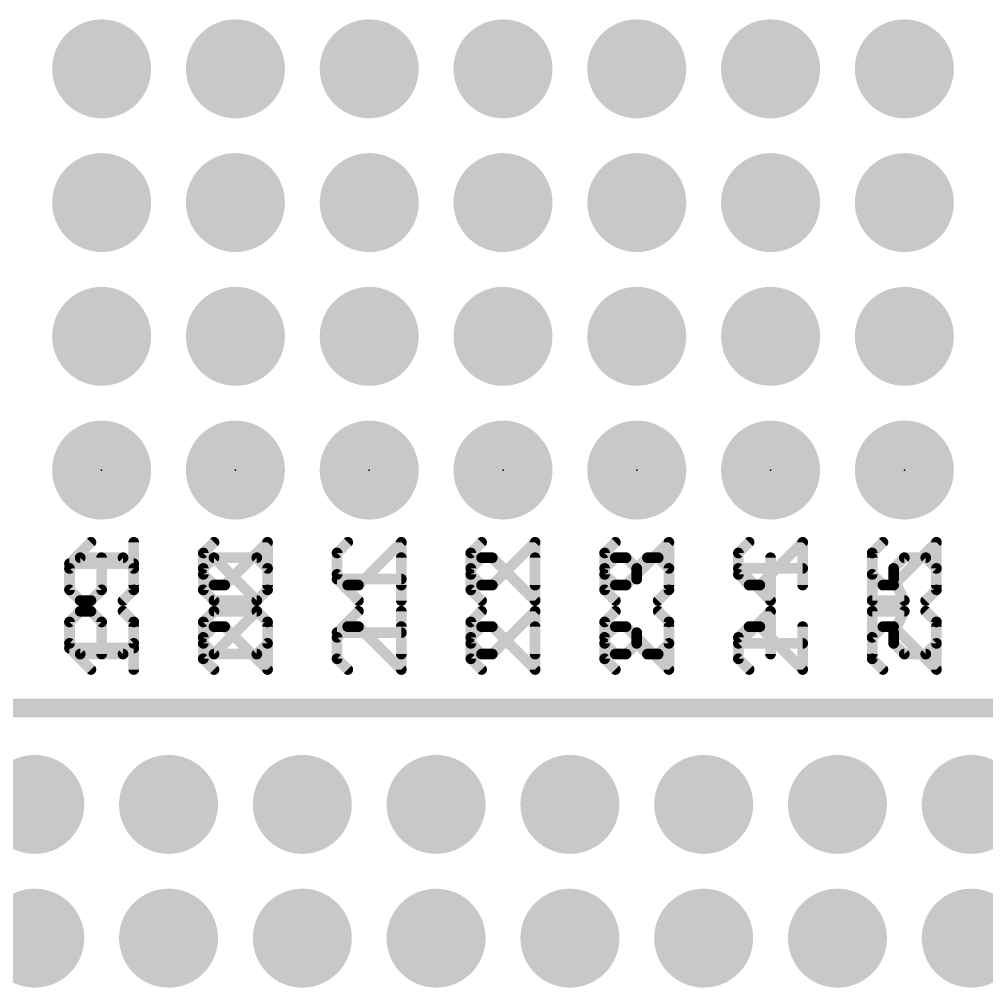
# Model space of a CAD drawing. Extents: x 0 to 108, y -11 to 121.
# Drawn here: x 46.7 to 65.06, y 28.27 to 46.66 of the extents above; entities that cross this region are included whole.
import ezdxf

# ---------------------------------------------------------------- set-up
doc = ezdxf.new("R2010")
doc.units = 0
for name, color, linetype in [('1', 12, 'CONTINUOUS'), ('17', 110, 'CONTINUOUS'), ('21', 41, 'CONTINUOUS'), ('22', 40, 'CONTINUOUS'), ('23', 53, 'CONTINUOUS'), ('51', 53, 'CONTINUOUS')]:
    doc.layers.add(name, color=color, linetype=linetype)

# ---------------------------------------------------------------- blocks, each defined once
blk = doc.blocks.new('RECT')
blk.add_solid([(-0.5, -0.5), (0.5, -0.5), (-0.5, 0.5), (0.5, 0.5)])
blk = doc.blocks.new('ROUNDP')
at = {"const_width": 0.5}
blk.add_lwpolyline([(0, -0.25, 1), (0, 0.25, 1), (0, -0.25)], format="xyb", dxfattribs=at)

msp = doc.modelspace()

# ---------------------------------------------------------------- linework, layer by layer
at = {"layer": '1', "const_width": 0.254}
msp.add_lwpolyline([(85.09, 33.528), (0, 33.528)], dxfattribs=at)
at = {"layer": '21', "const_width": 0.2032}
for points in [[(47.8527, 36.4354), (47.6494, 36.232)], [(48.6662, 36.4354), (47.8527, 36.4354)], [(48.2595, 35.8252), (48.2595, 36.4354)], [(48.8696, 36.232), (48.6662, 36.4354)], [(50.1894, 36.232), (50.3927, 36.4354)], [(50.3927, 36.4354), (51.2062, 36.4354)], [(51.2062, 35.6219), (50.3927, 36.4354)], [(51.2062, 36.4354), (51.4096, 36.232)], [(53.9496, 35.6219), (53.9496, 36.4354)], [(55.4727, 36.4354), (55.2694, 36.232)], [(55.6761, 36.4354), (55.4727, 36.4354)], [(56.4896, 35.6219), (55.6761, 36.4354)], [(56.4896, 36.4354), (56.4896, 35.6219)], [(57.8094, 36.232), (58.0127, 36.4354)], [(58.0127, 36.4354), (58.2161, 36.4354)], [(58.2161, 36.4354), (58.4195, 36.232)], [(58.4195, 36.232), (58.6229, 36.4354)], [(58.6229, 36.4354), (58.8262, 36.4354)], [(58.8262, 36.4354), (59.0296, 36.232)], [(60.9595, 35.6219), (60.9595, 36.4354)], [(62.8894, 36.4354), (62.8894, 35.6219)], [(63.2961, 36.232), (63.4995, 36.4354)], [(63.4995, 36.4354), (63.9062, 36.4354)], [(63.9062, 36.4354), (64.1096, 36.232)], [(47.6494, 36.232), (47.6494, 35.8252)], [(48.8696, 35.8252), (48.8696, 36.232)], [(50.1894, 35.8252), (50.1894, 36.232)], [(51.4096, 36.232), (51.4096, 35.8252)], [(55.2694, 36.232), (55.2694, 35.8252)], [(57.8094, 35.8252), (57.8094, 36.232)], [(58.4195, 36.232), (58.4195, 36.0286)], [(59.0296, 36.232), (59.0296, 35.8252)], [(61.5696, 36.232), (60.3494, 36.232)], [(60.3494, 36.232), (60.9595, 35.6219)], [(63.2961, 36.0286), (63.2961, 36.232)], [(64.1096, 36.232), (64.1096, 35.8252)], [(53.1361, 35.6219), (52.7294, 36.0286)], [(52.7294, 36.0286), (53.9496, 36.0286)], [(63.4995, 35.6219), (63.2961, 36.0286)], [(47.6494, 35.8252), (47.8527, 35.6219)], [(48.0561, 35.6219), (48.2595, 35.8252)], [(48.6662, 35.6219), (48.8696, 35.8252)], [(50.3927, 35.6219), (50.1894, 35.8252)], [(51.4096, 35.8252), (51.2062, 35.6219)], [(55.2694, 35.8252), (55.4727, 35.6219)], [(58.0127, 35.6219), (57.8094, 35.8252)], [(59.0296, 35.8252), (58.8262, 35.6219)], [(64.1096, 35.8252), (63.9062, 35.6219)], [(47.8527, 35.6219), (48.0561, 35.6219)], [(51.2062, 35.6219), (50.3927, 35.6219)], [(62.8894, 35.6219), (63.4995, 35.6219)], [(48.8696, 34.3121), (48.8696, 35.1256)], [(50.3927, 35.1256), (50.1894, 34.9223)], [(50.5961, 35.1256), (50.3927, 35.1256)], [(51.4096, 34.3121), (50.5961, 35.1256)], [(51.4096, 35.1256), (51.4096, 34.3121)], [(52.9327, 35.1256), (52.7294, 34.9223)], [(53.1361, 35.1256), (52.9327, 35.1256)], [(53.9496, 34.3121), (53.1361, 35.1256)], [(53.9496, 35.1256), (53.9496, 34.3121)], [(55.4727, 35.1256), (55.2694, 34.9223)], [(55.6761, 35.1256), (55.4727, 35.1256)], [(56.4896, 34.3121), (55.6761, 35.1256)], [(56.4896, 35.1256), (56.4896, 34.3121)], [(58.0127, 35.1256), (57.8094, 34.9223)], [(58.2161, 35.1256), (58.0127, 35.1256)], [(59.0296, 34.3121), (58.2161, 35.1256)], [(59.0296, 35.1256), (59.0296, 34.3121)], [(60.5527, 35.1256), (60.3494, 34.9223)], [(60.7561, 35.1256), (60.5527, 35.1256)], [(61.5696, 34.3121), (60.7561, 35.1256)], [(61.5696, 35.1256), (61.5696, 34.3121)], [(63.0927, 35.1256), (62.8894, 34.9223)], [(63.2961, 35.1256), (63.0927, 35.1256)], [(64.1096, 34.3121), (63.2961, 35.1256)], [(64.1096, 35.1256), (64.1096, 34.3121)], [(50.1894, 34.9223), (50.1894, 34.5155)], [(52.7294, 34.9223), (52.7294, 34.5155)], [(55.2694, 34.9223), (55.2694, 34.5155)], [(57.8094, 34.9223), (57.8094, 34.5155)], [(60.3494, 34.9223), (60.3494, 34.5155)], [(62.8894, 34.9223), (62.8894, 34.5155)], [(48.0561, 34.3121), (47.6494, 34.7189)], [(47.6494, 34.7189), (48.8696, 34.7189)], [(50.1894, 34.5155), (50.3927, 34.3121)], [(52.7294, 34.5155), (52.9327, 34.3121)], [(55.2694, 34.5155), (55.4727, 34.3121)], [(57.8094, 34.5155), (58.0127, 34.3121)], [(60.3494, 34.5155), (60.5527, 34.3121)], [(62.8894, 34.5155), (63.0927, 34.3121)], [(78.74, 33.655), (2.54, 33.655)]]:
    msp.add_lwpolyline(points, dxfattribs=at)
at = {"layer": '21', "const_width": 0.1016}
for points in [[(47.8527, 36.4862, 1), (47.8527, 36.3846)], [(47.8887, 36.3994, 1), (47.8168, 36.4713)], [(48.3103, 36.4354, 1), (48.2087, 36.4354)], [(48.7021, 36.4713, 1), (48.6303, 36.3994)], [(48.6662, 36.3846, 1), (48.6662, 36.4862)], [(50.3927, 36.4862, 1), (50.3927, 36.3846)], [(50.4287, 36.4713, 1), (50.3568, 36.3994)], [(50.4287, 36.3994, 1), (50.3568, 36.4713)], [(51.2421, 36.4713, 1), (51.1703, 36.3994)], [(51.2062, 36.3846, 1), (51.2062, 36.4862)], [(54.0004, 36.4354, 1), (53.8988, 36.4354)], [(55.4727, 36.4862, 1), (55.4727, 36.3846)], [(55.5087, 36.3994, 1), (55.4368, 36.4713)], [(55.712, 36.4713, 1), (55.6402, 36.3994)], [(55.6761, 36.3846, 1), (55.6761, 36.4862)], [(56.5404, 36.4354, 1), (56.4388, 36.4354)], [(58.0127, 36.4862, 1), (58.0127, 36.3846)], [(58.0487, 36.3994, 1), (57.9768, 36.4713)], [(58.252, 36.4713, 1), (58.1802, 36.3994)], [(58.2161, 36.3846, 1), (58.2161, 36.4862)], [(58.6229, 36.4862, 1), (58.6229, 36.3846)], [(58.6588, 36.3994, 1), (58.5869, 36.4713)], [(58.8621, 36.4713, 1), (58.7903, 36.3994)], [(58.8262, 36.3846, 1), (58.8262, 36.4862)], [(61.0103, 36.4354, 1), (60.9087, 36.4354)], [(62.9402, 36.4354, 1), (62.8386, 36.4354)], [(63.4995, 36.4862, 1), (63.4995, 36.3846)], [(63.5354, 36.3994, 1), (63.4636, 36.4713)], [(63.9421, 36.4713, 1), (63.8703, 36.3994)], [(63.9062, 36.3846, 1), (63.9062, 36.4862)], [(47.6134, 36.2679, 1), (47.6853, 36.1961)], [(47.7002, 36.232, 1), (47.5986, 36.232)], [(48.9204, 36.232, 1), (48.8188, 36.232)], [(48.8337, 36.1961, 1), (48.9055, 36.2679)], [(50.1534, 36.2679, 1), (50.2253, 36.1961)], [(50.2402, 36.232, 1), (50.1386, 36.232)], [(51.4604, 36.232, 1), (51.3588, 36.232)], [(51.3737, 36.1961, 1), (51.4455, 36.2679)], [(55.2334, 36.2679, 1), (55.3053, 36.1961)], [(55.3202, 36.232, 1), (55.2186, 36.232)], [(57.7734, 36.2679, 1), (57.8453, 36.1961)], [(57.8602, 36.232, 1), (57.7586, 36.232)], [(58.4703, 36.232, 1), (58.3687, 36.232)], [(58.3836, 36.2679, 1), (58.4554, 36.1961)], [(58.3836, 36.1961, 1), (58.4554, 36.2679)], [(59.0804, 36.232, 1), (58.9788, 36.232)], [(58.9937, 36.1961, 1), (59.0655, 36.2679)], [(60.3853, 36.2679, 1), (60.3134, 36.1961)], [(60.3494, 36.2828, 1), (60.3494, 36.1812)], [(61.5696, 36.1812, 1), (61.5696, 36.2828)], [(63.3469, 36.232, 1), (63.2453, 36.232)], [(63.2602, 36.2679, 1), (63.332, 36.1961)], [(64.1604, 36.232, 1), (64.0588, 36.232)], [(64.0737, 36.1961, 1), (64.1455, 36.2679)], [(52.7653, 36.0645, 1), (52.6934, 35.9927)], [(52.7294, 36.0794, 1), (52.7294, 35.9778)], [(53.9496, 35.9778, 1), (53.9496, 36.0794)], [(58.3687, 36.0286, 1), (58.4703, 36.0286)], [(63.3415, 36.0513, 1), (63.2507, 36.0059)], [(63.2453, 36.0286, 1), (63.3469, 36.0286)], [(47.6853, 35.8612, 1), (47.6134, 35.7893)], [(47.5986, 35.8252, 1), (47.7002, 35.8252)], [(48.2087, 35.8252, 1), (48.3103, 35.8252)], [(48.2954, 35.7893, 1), (48.2236, 35.8612)], [(48.8188, 35.8252, 1), (48.9204, 35.8252)], [(48.9055, 35.7893, 1), (48.8337, 35.8612)], [(50.2253, 35.8612, 1), (50.1534, 35.7893)], [(50.1386, 35.8252, 1), (50.2402, 35.8252)], [(51.3588, 35.8252, 1), (51.4604, 35.8252)], [(51.4455, 35.7893, 1), (51.3737, 35.8612)], [(55.3053, 35.8612, 1), (55.2334, 35.7893)], [(55.2186, 35.8252, 1), (55.3202, 35.8252)], [(57.8453, 35.8612, 1), (57.7734, 35.7893)], [(57.7586, 35.8252, 1), (57.8602, 35.8252)], [(58.9788, 35.8252, 1), (59.0804, 35.8252)], [(59.0655, 35.7893, 1), (58.9937, 35.8612)], [(64.0588, 35.8252, 1), (64.1604, 35.8252)], [(64.1455, 35.7893, 1), (64.0737, 35.8612)], [(47.8527, 35.6727, 1), (47.8527, 35.5711)], [(47.8168, 35.586, 1), (47.8887, 35.6578)], [(48.0202, 35.6578, 1), (48.092, 35.586)], [(48.0561, 35.5711, 1), (48.0561, 35.6727)], [(48.6303, 35.6578, 1), (48.7021, 35.586)], [(50.3927, 35.6727, 1), (50.3927, 35.5711)], [(50.3568, 35.586, 1), (50.4287, 35.6578)], [(51.1703, 35.6578, 1), (51.2421, 35.586)], [(51.1703, 35.586, 1), (51.2421, 35.6578)], [(51.2062, 35.5711, 1), (51.2062, 35.6727)], [(53.1002, 35.586, 1), (53.172, 35.6578)], [(55.4368, 35.586, 1), (55.5087, 35.6578)], [(56.4537, 35.586, 1), (56.5255, 35.6578)], [(57.9768, 35.586, 1), (58.0487, 35.6578)], [(58.7903, 35.6578, 1), (58.8621, 35.586)], [(60.9236, 35.586, 1), (60.9954, 35.6578)], [(62.8894, 35.6727, 1), (62.8894, 35.5711)], [(63.454, 35.5992, 1), (63.5449, 35.6446)], [(63.4995, 35.5711, 1), (63.4995, 35.6727)], [(63.8703, 35.6578, 1), (63.9421, 35.586)], [(53.8988, 35.6219, 1), (54.0004, 35.6219)], [(56.4388, 35.6219, 1), (56.5404, 35.6219)], [(60.9087, 35.6219, 1), (61.0103, 35.6219)], [(62.8386, 35.6219, 1), (62.9402, 35.6219)], [(48.9204, 35.1256, 1), (48.8188, 35.1256)], [(50.3927, 35.1764, 1), (50.3927, 35.0748)], [(50.4287, 35.0897, 1), (50.3568, 35.1616)], [(50.632, 35.1616, 1), (50.5602, 35.0897)], [(50.5961, 35.0748, 1), (50.5961, 35.1764)], [(51.4604, 35.1256, 1), (51.3588, 35.1256)], [(52.9327, 35.1764, 1), (52.9327, 35.0748)], [(52.9687, 35.0897, 1), (52.8968, 35.1616)], [(53.172, 35.1616, 1), (53.1002, 35.0897)], [(53.1361, 35.0748, 1), (53.1361, 35.1764)], [(54.0004, 35.1256, 1), (53.8988, 35.1256)], [(55.4727, 35.1764, 1), (55.4727, 35.0748)], [(55.5087, 35.0897, 1), (55.4368, 35.1616)], [(55.712, 35.1616, 1), (55.6402, 35.0897)], [(55.6761, 35.0748, 1), (55.6761, 35.1764)], [(56.5404, 35.1256, 1), (56.4388, 35.1256)], [(58.0127, 35.1764, 1), (58.0127, 35.0748)], [(58.0487, 35.0897, 1), (57.9768, 35.1616)], [(58.252, 35.1616, 1), (58.1802, 35.0897)], [(58.2161, 35.0748, 1), (58.2161, 35.1764)], [(59.0804, 35.1256, 1), (58.9788, 35.1256)], [(60.5527, 35.1764, 1), (60.5527, 35.0748)], [(60.5887, 35.0897, 1), (60.5168, 35.1616)], [(60.792, 35.1616, 1), (60.7202, 35.0897)], [(60.7561, 35.0748, 1), (60.7561, 35.1764)], [(61.6204, 35.1256, 1), (61.5188, 35.1256)], [(63.0927, 35.1764, 1), (63.0927, 35.0748)], [(63.1287, 35.0897, 1), (63.0568, 35.1616)], [(63.332, 35.1616, 1), (63.2602, 35.0897)], [(63.2961, 35.0748, 1), (63.2961, 35.1764)], [(64.1604, 35.1256, 1), (64.0588, 35.1256)], [(50.1534, 34.9582, 1), (50.2253, 34.8863)], [(50.2402, 34.9223, 1), (50.1386, 34.9223)], [(52.6934, 34.9582, 1), (52.7653, 34.8863)], [(52.7802, 34.9223, 1), (52.6786, 34.9223)], [(55.2334, 34.9582, 1), (55.3053, 34.8863)], [(55.3202, 34.9223, 1), (55.2186, 34.9223)], [(57.7734, 34.9582, 1), (57.8453, 34.8863)], [(57.8602, 34.9223, 1), (57.7586, 34.9223)], [(60.3134, 34.9582, 1), (60.3853, 34.8863)], [(60.4002, 34.9223, 1), (60.2986, 34.9223)], [(62.8534, 34.9582, 1), (62.9253, 34.8863)], [(62.9402, 34.9223, 1), (62.8386, 34.9223)], [(47.6853, 34.7548, 1), (47.6134, 34.683)], [(47.6494, 34.7697, 1), (47.6494, 34.6681)], [(48.8696, 34.6681, 1), (48.8696, 34.7697)], [(50.2253, 34.5514, 1), (50.1534, 34.4796)], [(52.7653, 34.5514, 1), (52.6934, 34.4796)], [(55.3053, 34.5514, 1), (55.2334, 34.4796)], [(57.8453, 34.5514, 1), (57.7734, 34.4796)], [(60.3853, 34.5514, 1), (60.3134, 34.4796)], [(62.9253, 34.5514, 1), (62.8534, 34.4796)], [(48.0202, 34.2762, 1), (48.092, 34.3481)], [(50.1386, 34.5155, 1), (50.2402, 34.5155)], [(50.3568, 34.2762, 1), (50.4287, 34.3481)], [(51.3737, 34.2762, 1), (51.4455, 34.3481)], [(52.6786, 34.5155, 1), (52.7802, 34.5155)], [(52.8968, 34.2762, 1), (52.9687, 34.3481)], [(53.9137, 34.2762, 1), (53.9855, 34.3481)], [(55.2186, 34.5155, 1), (55.3202, 34.5155)], [(55.4368, 34.2762, 1), (55.5087, 34.3481)], [(56.4537, 34.2762, 1), (56.5255, 34.3481)], [(57.7586, 34.5155, 1), (57.8602, 34.5155)], [(57.9768, 34.2762, 1), (58.0487, 34.3481)], [(58.9937, 34.2762, 1), (59.0655, 34.3481)], [(60.2986, 34.5155, 1), (60.4002, 34.5155)], [(60.5168, 34.2762, 1), (60.5887, 34.3481)], [(61.5337, 34.2762, 1), (61.6055, 34.3481)], [(62.8386, 34.5155, 1), (62.9402, 34.5155)], [(63.0568, 34.2762, 1), (63.1287, 34.3481)], [(64.0737, 34.2762, 1), (64.1455, 34.3481)], [(48.8188, 34.3121, 1), (48.9204, 34.3121)], [(51.3588, 34.3121, 1), (51.4604, 34.3121)], [(53.8988, 34.3121, 1), (54.0004, 34.3121)], [(56.4388, 34.3121, 1), (56.5404, 34.3121)], [(58.9788, 34.3121, 1), (59.0804, 34.3121)], [(61.5188, 34.3121, 1), (61.6204, 34.3121)], [(64.0588, 34.3121, 1), (64.1604, 34.3121)]]:
    msp.add_lwpolyline(points, format="xyb", dxfattribs=at)
at = {"layer": '22', "const_width": 0.2032}
for points in [[(48.0561, 36.7284), (47.6494, 36.3217)], [(48.8696, 36.7284), (48.8696, 35.9149)], [(50.1894, 36.525), (50.3927, 36.7284)], [(51.4096, 36.7284), (50.5961, 35.9149)], [(51.4096, 35.9149), (51.4096, 36.7284)], [(52.7294, 36.525), (52.9327, 36.7284)], [(53.9496, 36.7284), (53.1361, 35.9149)], [(53.9496, 35.9149), (53.9496, 36.7284)], [(55.2694, 36.525), (55.4727, 36.7284)], [(56.4896, 36.7284), (55.6761, 35.9149)], [(56.4896, 35.9149), (56.4896, 36.7284)], [(57.8094, 36.525), (58.0127, 36.7284)], [(59.0296, 36.7284), (58.2161, 35.9149)], [(59.0296, 35.9149), (59.0296, 36.7284)], [(60.3494, 36.525), (60.5527, 36.7284)], [(61.5696, 36.7284), (60.7561, 35.9149)], [(61.5696, 35.9149), (61.5696, 36.7284)], [(62.8894, 36.525), (63.0927, 36.7284)], [(64.1096, 36.7284), (63.2961, 35.9149)], [(64.1096, 35.9149), (64.1096, 36.7284)], [(50.1894, 36.1183), (50.1894, 36.525)], [(52.7294, 36.1183), (52.7294, 36.525)], [(55.2694, 36.1183), (55.2694, 36.525)], [(57.8094, 36.1183), (57.8094, 36.525)], [(60.3494, 36.1183), (60.3494, 36.525)], [(62.8894, 36.1183), (62.8894, 36.525)], [(47.6494, 36.3217), (48.8696, 36.3217)], [(50.3927, 35.9149), (50.1894, 36.1183)], [(52.9327, 35.9149), (52.7294, 36.1183)], [(55.4727, 35.9149), (55.2694, 36.1183)], [(58.0127, 35.9149), (57.8094, 36.1183)], [(60.5527, 35.9149), (60.3494, 36.1183)], [(63.0927, 35.9149), (62.8894, 36.1183)], [(50.5961, 35.9149), (50.3927, 35.9149)], [(53.1361, 35.9149), (52.9327, 35.9149)], [(55.6761, 35.9149), (55.4727, 35.9149)], [(58.2161, 35.9149), (58.0127, 35.9149)], [(60.7561, 35.9149), (60.5527, 35.9149)], [(63.2961, 35.9149), (63.0927, 35.9149)], [(47.6494, 35.2153), (47.8527, 35.4187)], [(47.8527, 35.4187), (48.0561, 35.4187)], [(48.0561, 35.4187), (48.2595, 35.2153)], [(48.6662, 35.4187), (48.8696, 35.2153)], [(50.3927, 35.4187), (50.1894, 35.2153)], [(51.2062, 35.4187), (50.3927, 35.4187)], [(51.2062, 35.4187), (50.3927, 34.6052)], [(51.4096, 35.2153), (51.2062, 35.4187)], [(53.1361, 35.4187), (52.7294, 35.0119)], [(53.9496, 35.4187), (53.9496, 34.6052)], [(55.2694, 35.2153), (55.4727, 35.4187)], [(56.4896, 35.4187), (55.6761, 34.6052)], [(56.4896, 34.6052), (56.4896, 35.4187)], [(58.0127, 35.4187), (57.8094, 35.2153)], [(59.0296, 35.2153), (58.8262, 35.4187)], [(60.3494, 34.8086), (60.9595, 35.4187)], [(60.9595, 35.4187), (60.9595, 34.6052)], [(62.8894, 34.6052), (62.8894, 35.4187)], [(62.8894, 35.4187), (63.4995, 35.4187)], [(63.4995, 35.4187), (63.2961, 35.0119)], [(64.1096, 35.2153), (63.9062, 35.4187)], [(47.6494, 34.8086), (47.6494, 35.2153)], [(48.2595, 35.2153), (48.2595, 34.6052)], [(48.8696, 35.2153), (48.8696, 34.8086)], [(50.1894, 35.2153), (50.1894, 34.8086)], [(51.4096, 34.8086), (51.4096, 35.2153)], [(55.2694, 34.8086), (55.2694, 35.2153)], [(57.8094, 35.2153), (57.8094, 34.8086)], [(59.0296, 34.8086), (59.0296, 35.2153)], [(64.1096, 34.8086), (64.1096, 35.2153)], [(52.7294, 35.0119), (53.9496, 35.0119)], [(58.4195, 34.8086), (58.4195, 35.0119)], [(63.2961, 35.0119), (63.2961, 34.8086)], [(47.8527, 34.6052), (47.6494, 34.8086)], [(48.8696, 34.8086), (48.6662, 34.6052)], [(50.1894, 34.8086), (50.3927, 34.6052)], [(51.2062, 34.6052), (51.4096, 34.8086)], [(55.4727, 34.6052), (55.2694, 34.8086)], [(57.8094, 34.8086), (58.0127, 34.6052)], [(58.2161, 34.6052), (58.4195, 34.8086)], [(58.4195, 34.8086), (58.6229, 34.6052)], [(58.8262, 34.6052), (59.0296, 34.8086)], [(61.5696, 34.8086), (60.3494, 34.8086)], [(63.2961, 34.8086), (63.4995, 34.6052)], [(63.9062, 34.6052), (64.1096, 34.8086)], [(48.6662, 34.6052), (47.8527, 34.6052)], [(50.3927, 34.6052), (51.2062, 34.6052)], [(55.6761, 34.6052), (55.4727, 34.6052)], [(58.0127, 34.6052), (58.2161, 34.6052)], [(58.6229, 34.6052), (58.8262, 34.6052)], [(63.4995, 34.6052), (63.9062, 34.6052)], [(2.54, 33.655), (78.74, 33.655)]]:
    msp.add_lwpolyline(points, dxfattribs=at)
at = {"layer": '22', "const_width": 0.1016}
for points in [[(48.092, 36.6925, 1), (48.0202, 36.7643)], [(48.9204, 36.7284, 1), (48.8188, 36.7284)], [(50.4287, 36.6925, 1), (50.3568, 36.7643)], [(51.4604, 36.7284, 1), (51.3588, 36.7284)], [(51.4455, 36.6925, 1), (51.3737, 36.7643)], [(52.9687, 36.6925, 1), (52.8968, 36.7643)], [(54.0004, 36.7284, 1), (53.8988, 36.7284)], [(53.9855, 36.6925, 1), (53.9137, 36.7643)], [(55.5087, 36.6925, 1), (55.4368, 36.7643)], [(56.5404, 36.7284, 1), (56.4388, 36.7284)], [(56.5255, 36.6925, 1), (56.4537, 36.7643)], [(58.0487, 36.6925, 1), (57.9768, 36.7643)], [(59.0804, 36.7284, 1), (58.9788, 36.7284)], [(59.0655, 36.6925, 1), (58.9937, 36.7643)], [(60.5887, 36.6925, 1), (60.5168, 36.7643)], [(61.6204, 36.7284, 1), (61.5188, 36.7284)], [(61.6055, 36.6925, 1), (61.5337, 36.7643)], [(63.1287, 36.6925, 1), (63.0568, 36.7643)], [(64.1604, 36.7284, 1), (64.0588, 36.7284)], [(64.1455, 36.6925, 1), (64.0737, 36.7643)], [(50.1534, 36.5609, 1), (50.2253, 36.4891)], [(50.2402, 36.525, 1), (50.1386, 36.525)], [(52.6934, 36.5609, 1), (52.7653, 36.4891)], [(52.7802, 36.525, 1), (52.6786, 36.525)], [(55.2334, 36.5609, 1), (55.3053, 36.4891)], [(55.3202, 36.525, 1), (55.2186, 36.525)], [(57.7734, 36.5609, 1), (57.8453, 36.4891)], [(57.8602, 36.525, 1), (57.7586, 36.525)], [(60.3134, 36.5609, 1), (60.3853, 36.4891)], [(60.4002, 36.525, 1), (60.2986, 36.525)], [(62.8534, 36.5609, 1), (62.9253, 36.4891)], [(62.9402, 36.525, 1), (62.8386, 36.525)], [(47.6494, 36.3725, 1), (47.6494, 36.2709)], [(48.8696, 36.2709, 1), (48.8696, 36.3725)], [(47.6134, 36.3576, 1), (47.6853, 36.2857)], [(50.2253, 36.1542, 1), (50.1534, 36.0824)], [(50.1386, 36.1183, 1), (50.2402, 36.1183)], [(52.7653, 36.1542, 1), (52.6934, 36.0824)], [(52.6786, 36.1183, 1), (52.7802, 36.1183)], [(55.3053, 36.1542, 1), (55.2334, 36.0824)], [(55.2186, 36.1183, 1), (55.3202, 36.1183)], [(57.8453, 36.1542, 1), (57.7734, 36.0824)], [(57.7586, 36.1183, 1), (57.8602, 36.1183)], [(60.3853, 36.1542, 1), (60.3134, 36.0824)], [(60.2986, 36.1183, 1), (60.4002, 36.1183)], [(62.9253, 36.1542, 1), (62.8534, 36.0824)], [(62.8386, 36.1183, 1), (62.9402, 36.1183)], [(48.8188, 35.9149, 1), (48.9204, 35.9149)], [(50.3927, 35.9657, 1), (50.3927, 35.8641)], [(50.3568, 35.879, 1), (50.4287, 35.9508)], [(50.5602, 35.9508, 1), (50.632, 35.879)], [(50.5961, 35.8641, 1), (50.5961, 35.9657)], [(51.3588, 35.9149, 1), (51.4604, 35.9149)], [(52.9327, 35.9657, 1), (52.9327, 35.8641)], [(52.8968, 35.879, 1), (52.9687, 35.9508)], [(53.1002, 35.9508, 1), (53.172, 35.879)], [(53.1361, 35.8641, 1), (53.1361, 35.9657)], [(53.8988, 35.9149, 1), (54.0004, 35.9149)], [(55.4727, 35.9657, 1), (55.4727, 35.8641)], [(55.4368, 35.879, 1), (55.5087, 35.9508)], [(55.6402, 35.9508, 1), (55.712, 35.879)], [(55.6761, 35.8641, 1), (55.6761, 35.9657)], [(56.4388, 35.9149, 1), (56.5404, 35.9149)], [(58.0127, 35.9657, 1), (58.0127, 35.8641)], [(57.9768, 35.879, 1), (58.0487, 35.9508)], [(58.1802, 35.9508, 1), (58.252, 35.879)], [(58.2161, 35.8641, 1), (58.2161, 35.9657)], [(58.9788, 35.9149, 1), (59.0804, 35.9149)], [(60.5527, 35.9657, 1), (60.5527, 35.8641)], [(60.5168, 35.879, 1), (60.5887, 35.9508)], [(60.7202, 35.9508, 1), (60.792, 35.879)], [(60.7561, 35.8641, 1), (60.7561, 35.9657)], [(61.5188, 35.9149, 1), (61.6204, 35.9149)], [(63.0927, 35.9657, 1), (63.0927, 35.8641)], [(63.0568, 35.879, 1), (63.1287, 35.9508)], [(63.2602, 35.9508, 1), (63.332, 35.879)], [(63.2961, 35.8641, 1), (63.2961, 35.9657)], [(64.0588, 35.9149, 1), (64.1604, 35.9149)], [(47.8527, 35.4695, 1), (47.8527, 35.3679)], [(47.8887, 35.3828, 1), (47.8168, 35.4546)], [(48.092, 35.4546, 1), (48.0202, 35.3828)], [(48.0561, 35.3679, 1), (48.0561, 35.4695)], [(48.7021, 35.4546, 1), (48.6303, 35.3828)], [(50.3927, 35.4695, 1), (50.3927, 35.3679)], [(50.4287, 35.3828, 1), (50.3568, 35.4546)], [(51.2421, 35.4546, 1), (51.1703, 35.3828)], [(51.2421, 35.3828, 1), (51.1703, 35.4546)], [(51.2062, 35.3679, 1), (51.2062, 35.4695)], [(53.172, 35.3828, 1), (53.1002, 35.4546)], [(54.0004, 35.4187, 1), (53.8988, 35.4187)], [(55.5087, 35.3828, 1), (55.4368, 35.4546)], [(56.5404, 35.4187, 1), (56.4388, 35.4187)], [(56.5255, 35.3828, 1), (56.4537, 35.4546)], [(58.0487, 35.3828, 1), (57.9768, 35.4546)], [(58.8621, 35.4546, 1), (58.7903, 35.3828)], [(61.0103, 35.4187, 1), (60.9087, 35.4187)], [(60.9954, 35.3828, 1), (60.9236, 35.4546)], [(62.9402, 35.4187, 1), (62.8386, 35.4187)], [(62.8894, 35.4695, 1), (62.8894, 35.3679)], [(63.5449, 35.396, 1), (63.454, 35.4414)], [(63.4995, 35.3679, 1), (63.4995, 35.4695)], [(63.9421, 35.4546, 1), (63.8703, 35.3828)], [(47.7002, 35.2153, 1), (47.5986, 35.2153)], [(48.3103, 35.2153, 1), (48.2087, 35.2153)], [(48.9204, 35.2153, 1), (48.8188, 35.2153)], [(50.2402, 35.2153, 1), (50.1386, 35.2153)], [(51.4604, 35.2153, 1), (51.3588, 35.2153)], [(55.3202, 35.2153, 1), (55.2186, 35.2153)], [(57.8602, 35.2153, 1), (57.7586, 35.2153)], [(59.0804, 35.2153, 1), (58.9788, 35.2153)], [(64.1604, 35.2153, 1), (64.0588, 35.2153)], [(47.6134, 35.2512, 1), (47.6853, 35.1794)], [(48.2236, 35.1794, 1), (48.2954, 35.2512)], [(48.8337, 35.1794, 1), (48.9055, 35.2512)], [(50.1534, 35.2512, 1), (50.2253, 35.1794)], [(51.3737, 35.1794, 1), (51.4455, 35.2512)], [(55.2334, 35.2512, 1), (55.3053, 35.1794)], [(57.7734, 35.2512, 1), (57.8453, 35.1794)], [(58.9937, 35.1794, 1), (59.0655, 35.2512)], [(64.0737, 35.1794, 1), (64.1455, 35.2512)], [(52.6934, 35.0478, 1), (52.7653, 34.976)], [(52.7294, 35.0627, 1), (52.7294, 34.9611)], [(53.9496, 34.9611, 1), (53.9496, 35.0627)], [(58.4703, 35.0119, 1), (58.3687, 35.0119)], [(63.3469, 35.0119, 1), (63.2453, 35.0119)], [(63.2507, 35.0346, 1), (63.3415, 34.9892)], [(47.6853, 34.8445, 1), (47.6134, 34.7726)], [(47.5986, 34.8086, 1), (47.7002, 34.8086)], [(48.8188, 34.8086, 1), (48.9204, 34.8086)], [(48.9055, 34.7726, 1), (48.8337, 34.8445)], [(50.2253, 34.8445, 1), (50.1534, 34.7726)], [(50.1386, 34.8086, 1), (50.2402, 34.8086)], [(51.3588, 34.8086, 1), (51.4604, 34.8086)], [(51.4455, 34.7726, 1), (51.3737, 34.8445)], [(55.3053, 34.8445, 1), (55.2334, 34.7726)], [(55.2186, 34.8086, 1), (55.3202, 34.8086)], [(57.8453, 34.8445, 1), (57.7734, 34.7726)], [(57.7586, 34.8086, 1), (57.8602, 34.8086)], [(58.4554, 34.8445, 1), (58.3836, 34.7726)], [(58.3687, 34.8086, 1), (58.4703, 34.8086)], [(58.4554, 34.7726, 1), (58.3836, 34.8445)], [(58.9788, 34.8086, 1), (59.0804, 34.8086)], [(59.0655, 34.7726, 1), (58.9937, 34.8445)], [(60.3134, 34.8445, 1), (60.3853, 34.7726)], [(60.3494, 34.8594, 1), (60.3494, 34.7578)], [(61.5696, 34.7578, 1), (61.5696, 34.8594)], [(63.332, 34.8445, 1), (63.2602, 34.7726)], [(63.2453, 34.8086, 1), (63.3469, 34.8086)], [(64.0588, 34.8086, 1), (64.1604, 34.8086)], [(64.1455, 34.7726, 1), (64.0737, 34.8445)], [(47.8527, 34.656, 1), (47.8527, 34.5544)], [(47.8168, 34.5693, 1), (47.8887, 34.6411)], [(48.2087, 34.6052, 1), (48.3103, 34.6052)], [(48.6303, 34.6411, 1), (48.7021, 34.5693)], [(48.6662, 34.5544, 1), (48.6662, 34.656)], [(50.3927, 34.656, 1), (50.3927, 34.5544)], [(50.3568, 34.6411, 1), (50.4287, 34.5693)], [(50.3568, 34.5693, 1), (50.4287, 34.6411)], [(51.1703, 34.6411, 1), (51.2421, 34.5693)], [(51.2062, 34.5544, 1), (51.2062, 34.656)], [(53.8988, 34.6052, 1), (54.0004, 34.6052)], [(55.4727, 34.656, 1), (55.4727, 34.5544)], [(55.4368, 34.5693, 1), (55.5087, 34.6411)], [(55.6402, 34.6411, 1), (55.712, 34.5693)], [(55.6761, 34.5544, 1), (55.6761, 34.656)], [(56.4388, 34.6052, 1), (56.5404, 34.6052)], [(58.0127, 34.656, 1), (58.0127, 34.5544)], [(57.9768, 34.5693, 1), (58.0487, 34.6411)], [(58.1802, 34.6411, 1), (58.252, 34.5693)], [(58.2161, 34.5544, 1), (58.2161, 34.656)], [(58.6229, 34.656, 1), (58.6229, 34.5544)], [(58.5869, 34.5693, 1), (58.6588, 34.6411)], [(58.7903, 34.6411, 1), (58.8621, 34.5693)], [(58.8262, 34.5544, 1), (58.8262, 34.656)], [(60.9087, 34.6052, 1), (61.0103, 34.6052)], [(62.8386, 34.6052, 1), (62.9402, 34.6052)], [(63.4995, 34.656, 1), (63.4995, 34.5544)], [(63.4636, 34.5693, 1), (63.5354, 34.6411)], [(63.8703, 34.6411, 1), (63.9421, 34.5693)], [(63.9062, 34.5544, 1), (63.9062, 34.656)]]:
    msp.add_lwpolyline(points, format="xyb", dxfattribs=at)
at = {"layer": '23'}
for p in [(48.26, 38.1), (50.8, 38.1), (53.34, 38.1), (55.88, 38.1), (58.42, 38.1), (60.96, 38.1), (63.5, 38.1)]:
    msp.add_point(p, dxfattribs=at)

# ---------------------------------------------------------------- block references
at = {"layer": '17', "xscale": 1.8796, "yscale": 1.8796}
for p, rotation in [((48.26, 45.72), 180), ((50.8, 45.72), 180), ((53.34, 45.72), 180), ((55.88, 45.72), 180), ((58.42, 45.72), 180), ((60.96, 45.72), 180), ((63.5, 45.72), 180), ((48.26, 43.18), 180), ((50.8, 43.18), 180), ((53.34, 43.18), 180), ((55.88, 43.18), 180), ((58.42, 43.18), 180), ((60.96, 43.18), 180), ((63.5, 43.18), 180), ((48.26, 40.64), 180), ((50.8, 40.64), 180), ((53.34, 40.64), 180), ((55.88, 40.64), 180), ((58.42, 40.64), 180), ((60.96, 40.64), 180), ((63.5, 40.64), 180), ((48.26, 38.1), 180), ((50.8, 38.1), 180), ((53.34, 38.1), 180), ((55.88, 38.1), 180), ((58.42, 38.1), 180), ((60.96, 38.1), 180), ((63.5, 38.1), 180), ((46.99, 31.75), 90), ((49.53, 31.75), 90), ((52.07, 31.75), 90), ((54.61, 31.75), 90), ((57.15, 31.75), 90), ((59.69, 31.75), 90), ((62.23, 31.75), 90), ((64.77, 31.75), 90), ((46.99, 29.21), 90), ((49.53, 29.21), 90), ((52.07, 29.21), 90), ((54.61, 29.21), 90), ((57.15, 29.21), 90), ((59.69, 29.21), 90), ((62.23, 29.21), 90), ((64.77, 29.21), 90)]:
    msp.add_blockref('ROUNDP', p, dxfattribs=dict(at, rotation=rotation))
at = {"layer": '51', "xscale": 0.508, "yscale": 0.508, "rotation": 90}
for p in [(48.26, 45.72), (50.8, 45.72), (53.34, 45.72), (55.88, 45.72), (58.42, 45.72), (60.96, 45.72), (63.5, 45.72), (48.26, 43.18), (50.8, 43.18), (53.34, 43.18), (55.88, 43.18), (58.42, 43.18), (60.96, 43.18), (63.5, 43.18), (48.26, 40.64), (50.8, 40.64), (53.34, 40.64), (55.88, 40.64), (58.42, 40.64), (60.96, 40.64), (63.5, 40.64), (48.26, 38.1), (50.8, 38.1), (53.34, 38.1), (55.88, 38.1), (58.42, 38.1), (60.96, 38.1), (63.5, 38.1)]:
    msp.add_blockref('RECT', p, dxfattribs=at)
at = {"layer": '51', "xscale": 0.508, "yscale": 0.508}
for p in [(46.99, 31.75), (49.53, 31.75), (52.07, 31.75), (54.61, 31.75), (57.15, 31.75), (59.69, 31.75), (62.23, 31.75), (64.77, 31.75), (46.99, 29.21), (49.53, 29.21), (52.07, 29.21), (54.61, 29.21), (57.15, 29.21), (59.69, 29.21), (62.23, 29.21), (64.77, 29.21)]:
    msp.add_blockref('RECT', p, dxfattribs=at)

doc.saveas('drawing.dxf')
